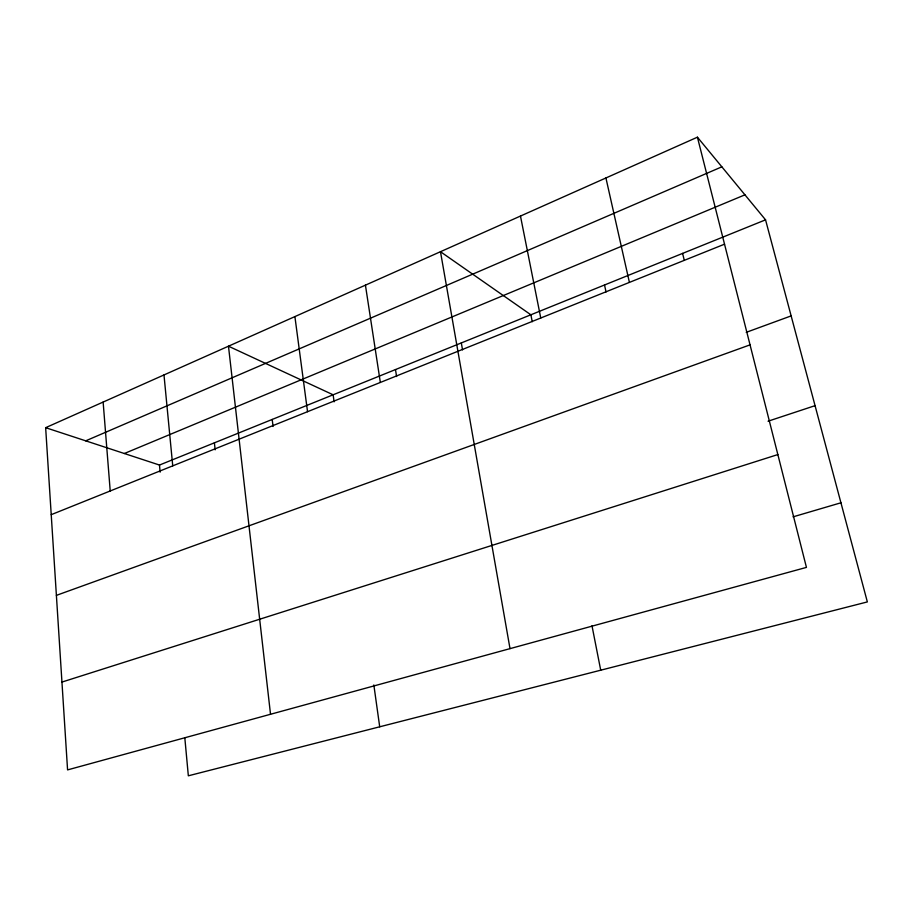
<?xml version="1.0" encoding="UTF-8"?>
<svg xmlns="http://www.w3.org/2000/svg" width="913" height="913" viewBox="0 0 913 913"><rect width="100%" height="100%" fill="white"/><g stroke="black" fill="none" stroke-linecap="round" stroke-linejoin="round"><path stroke-width="1.37" d="M697.418 137.19L806.441 567.395L67.573 769.899L45.65 427.683L697.418 137.19L765.551 219.839L867.35 601.918L188.34 775.81L184.791 737.601M85.719 440.842L721.852 166.839M124.339 453.51L744.94 194.834M45.65 427.683L159.478 465.048L765.551 219.839M51.219 514.67L724.534 244.182M746.229 332.343L791.137 315.898M56.389 595.367L750.041 344.863M768.05 421.213L815.058 405.657M61.947 682.068L777.853 454.571M793.055 516.849L840.941 502.789M682.604 253.403L684.271 260.308M605.924 177.967L629.411 282.391M604.52 284.993L606.038 291.955M520.467 216.05L540.758 318.009M532.233 321.707L530.875 314.791L440.477 251.703L510.002 648.629M591.989 625.793L600.72 670.199M461.316 342.934L462.549 349.919M395.489 369.56L396.584 376.521M365.428 285.153L380.344 382.444M334.112 401.834L333.131 394.793L228.478 346.198L270.522 714.274M373.839 684.955L379.705 726.805M294.899 316.594L307.544 411.695M272.2 419.444L273.067 426.462M214.395 442.828L215.148 449.824M163.986 374.946L172.74 465.858M159.478 465.048L160.14 472.147M103.135 402.062L110.222 490.966"/></g></svg>
